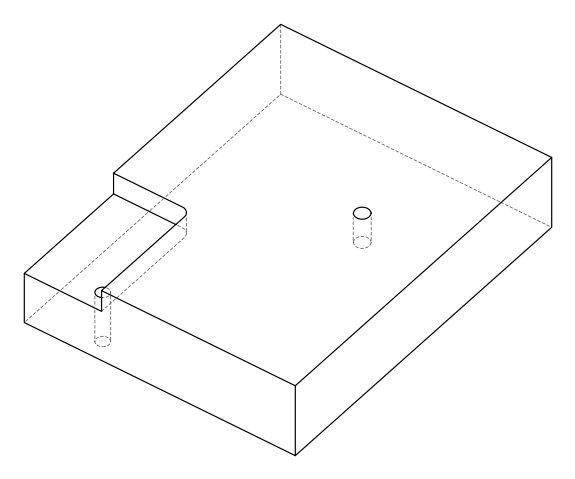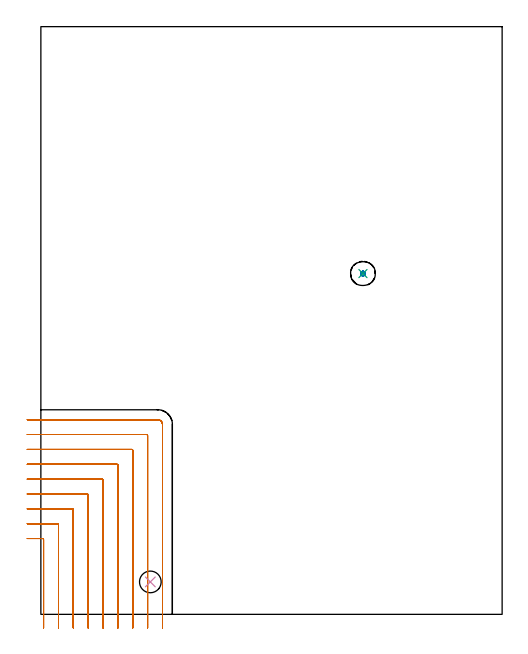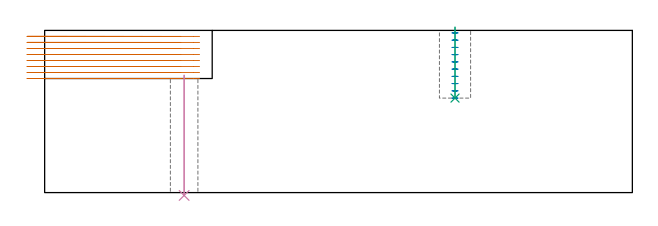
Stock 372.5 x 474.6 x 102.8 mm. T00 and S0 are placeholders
(PLAN: 4 operations, 2 tool changes, 29.5 min)
(1 MILL_CORNER_NOTCH_RECTANGULAR | CORNER_NOTCH_RECTANGULAR | NXT0201_012 | Follow Part, ap 4, ae 75% | 28.28 min | 534206 mm3)
(2 MILL_BLIND_HOLE_FROM_SOLID_MATERIAL | STEP1POCKET | NXT0201_012 | Spiral | 0.73 min | 13184 mm3)
(3 BORE_BLIND_HOLE | STEP1POCKET | UGT0332_076 | 0.18 min | 0 mm3)
(4 INDEXABLE_INSERT_DRILL_THROUGH_HOLE_FROM_SOLID | STEP1HOLE | NXT0302_006 | 0.31 min | 17357 mm3)
(TOOL NXT0201_012 | ENDMILL 16mm [2P460-1600-NA 1630] | D16 FL38 Z6)
(TOOL UGT0332_076 | 19.75 mm Rough Boring Bar | D19.75)
(TOOL NXT0302_006 | Index. Insert Drill 17.5mm [880-D1750L25-05] | D17.5 PA176 FL88 Z2)
(OP 1 MILL_CORNER_NOTCH_RECTANGULAR)
G17 G21 G94 G90
T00 M6
G54
G17 G0 G90 X2.2 Y-11. S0 M3
G43 Z112.8 H1
Z98.987
G94 G1 Y-8. F250.
Y60.407 F500.
G3 X1.407 Y61.2 R0.8
G1 X-8.
X-11. F250.
G0 Z112.8
X14.2 Y-11.
Z98.987
G1 Y-8.
Y72.407 F500.
G3 X13.407 Y73.2 R0.8
G1 X-8.
X-11. F250.
G0 Z112.8
X26.2 Y-11.
Z98.987
G1 Y-8.
Y84.407 F500.
G3 X25.407 Y85.2 R0.8
G1 X-8.
X-11. F250.
G0 Z112.8
X38.2 Y-11.
Z98.987
G1 Y-8.
Y96.406 F500.
G3 X37.406 Y97.2 R0.8
G1 X-8.
X-11. F250.
G0 Z112.8
X50.2 Y-11.
Z98.987
G1 Y-8.
Y108.406 F500.
G3 X49.406 Y109.2 R0.8
G1 X-8.
X-11. F250.
G0 Z112.8
X62.2 Y-11.
Z98.987
G1 Y-8.
Y120.405 F500.
G3 X61.405 Y121.2 R0.8
G1 X-8.
X-11. F250.
G0 Z112.8
X74.2 Y-11.
Z98.987
G1 Y-8.
Y132.405 F500.
G3 X73.405 Y133.2 R0.8
G1 X-8.
X-11. F250.
G0 Z112.8
X86.2 Y-11.
Z98.987
G1 Y-8.
Y144.405 F500.
G3 X85.405 Y145.2 R0.8
G1 X-8.
X-11. F250.
G0 Z112.8
X98.2 Y-11.
Z98.987
G1 Y-8.
Y153.4 F500.
G3 X94.4 Y157.2 R3.8
G1 X-8.
X-11. F250.
G0 Z112.8
X2.2 Y-11.
Z95.175
G1 Y-8.
Y60.407 F500.
G3 X1.407 Y61.2 R0.8
G1 X-8.
X-11. F250.
G0 Z112.8
X14.2 Y-11.
Z95.175
G1 Y-8.
Y72.407 F500.
G3 X13.407 Y73.2 R0.8
G1 X-8.
X-11. F250.
G0 Z112.8
X26.2 Y-11.
Z95.175
G1 Y-8.
Y84.407 F500.
G3 X25.407 Y85.2 R0.8
G1 X-8.
X-11. F250.
G0 Z112.8
X38.2 Y-11.
Z95.175
G1 Y-8.
Y96.406 F500.
G3 X37.406 Y97.2 R0.8
G1 X-8.
X-11. F250.
G0 Z112.8
X50.2 Y-11.
Z95.175
G1 Y-8.
Y108.406 F500.
G3 X49.406 Y109.2 R0.8
G1 X-8.
X-11. F250.
G0 Z112.8
X62.2 Y-11.
Z95.175
G1 Y-8.
Y120.405 F500.
G3 X61.405 Y121.2 R0.8
G1 X-8.
X-11. F250.
G0 Z112.8
X74.2 Y-11.
Z95.175
G1 Y-8.
Y132.405 F500.
G3 X73.405 Y133.2 R0.8
G1 X-8.
X-11. F250.
G0 Z112.8
X86.2 Y-11.
Z95.175
G1 Y-8.
Y144.405 F500.
G3 X85.405 Y145.2 R0.8
G1 X-8.
X-11. F250.
G0 Z112.8
X98.2 Y-11.
Z95.175
G1 Y-8.
Y153.4 F500.
G3 X94.4 Y157.2 R3.8
G1 X-8.
X-11. F250.
G0 Z112.8
X2.2 Y-11.
Z91.362
G1 Y-8.
Y60.407 F500.
G3 X1.407 Y61.2 R0.8
G1 X-8.
X-11. F250.
G0 Z112.8
X14.2 Y-11.
Z91.362
G1 Y-8.
Y72.407 F500.
G3 X13.407 Y73.2 R0.8
G1 X-8.
X-11. F250.
G0 Z112.8
X26.2 Y-11.
Z91.362
G1 Y-8.
Y84.407 F500.
G3 X25.407 Y85.2 R0.8
G1 X-8.
X-11. F250.
G0 Z112.8
X38.2 Y-11.
Z91.362
G1 Y-8.
Y96.406 F500.
G3 X37.406 Y97.2 R0.8
G1 X-8.
X-11. F250.
G0 Z112.8
X50.2 Y-11.
Z91.362
G1 Y-8.
Y108.406 F500.
G3 X49.406 Y109.2 R0.8
G1 X-8.
X-11. F250.
G0 Z112.8
X62.2 Y-11.
Z91.362
G1 Y-8.
Y120.405 F500.
G3 X61.405 Y121.2 R0.8
G1 X-8.
X-11. F250.
G0 Z112.8
X74.2 Y-11.
Z91.362
G1 Y-8.
Y132.405 F500.
G3 X73.405 Y133.2 R0.8
G1 X-8.
X-11. F250.
G0 Z112.8
X86.2 Y-11.
Z91.362
G1 Y-8.
Y144.405 F500.
G3 X85.405 Y145.2 R0.8
G1 X-8.
X-11. F250.
G0 Z112.8
X98.2 Y-11.
Z91.362
G1 Y-8.
Y153.4 F500.
G3 X94.4 Y157.2 R3.8
G1 X-8.
X-11. F250.
G0 Z112.8
X2.2 Y-11.
Z87.55
G1 Y-8.
Y60.407 F500.
G3 X1.407 Y61.2 R0.8
G1 X-8.
X-11. F250.
G0 Z112.8
X14.2 Y-11.
Z87.55
G1 Y-8.
Y72.407 F500.
G3 X13.407 Y73.2 R0.8
G1 X-8.
X-11. F250.
G0 Z112.8
X26.2 Y-11.
Z87.55
G1 Y-8.
Y84.407 F500.
G3 X25.407 Y85.2 R0.8
G1 X-8.
X-11. F250.
G0 Z112.8
X38.2 Y-11.
Z87.55
G1 Y-8.
Y96.406 F500.
G3 X37.406 Y97.2 R0.8
G1 X-8.
X-11. F250.
G0 Z112.8
X50.2 Y-11.
Z87.55
G1 Y-8.
Y108.406 F500.
G3 X49.406 Y109.2 R0.8
G1 X-8.
X-11. F250.
G0 Z112.8
X62.2 Y-11.
Z87.55
G1 Y-8.
Y120.405 F500.
G3 X61.405 Y121.2 R0.8
G1 X-8.
X-11. F250.
G0 Z112.8
X74.2 Y-11.
Z87.55
G1 Y-8.
Y132.405 F500.
G3 X73.405 Y133.2 R0.8
G1 X-8.
X-11. F250.
G0 Z112.8
X86.2 Y-11.
Z87.55
G1 Y-8.
Y144.405 F500.
G3 X85.405 Y145.2 R0.8
G1 X-8.
X-11. F250.
G0 Z112.8
X98.2 Y-11.
Z87.55
G1 Y-8.
Y153.4 F500.
G3 X94.4 Y157.2 R3.8
G1 X-8.
X-11. F250.
G0 Z112.8
X2.2 Y-11.
Z83.737
G1 Y-8.
Y60.407 F500.
G3 X1.407 Y61.2 R0.8
G1 X-8.
X-11. F250.
G0 Z112.8
X14.2 Y-11.
Z83.737
G1 Y-8.
Y72.407 F500.
G3 X13.407 Y73.2 R0.8
G1 X-8.
X-11. F250.
G0 Z112.8
X26.2 Y-11.
Z83.737
G1 Y-8.
Y84.407 F500.
G3 X25.407 Y85.2 R0.8
G1 X-8.
X-11. F250.
G0 Z112.8
X38.2 Y-11.
Z83.737
G1 Y-8.
Y96.406 F500.
G3 X37.406 Y97.2 R0.8
G1 X-8.
X-11. F250.
G0 Z112.8
X50.2 Y-11.
Z83.737
G1 Y-8.
Y108.406 F500.
G3 X49.406 Y109.2 R0.8
G1 X-8.
X-11. F250.
G0 Z112.8
X62.2 Y-11.
Z83.737
G1 Y-8.
Y120.405 F500.
G3 X61.405 Y121.2 R0.8
G1 X-8.
X-11. F250.
G0 Z112.8
X74.2 Y-11.
Z83.737
G1 Y-8.
Y132.405 F500.
G3 X73.405 Y133.2 R0.8
G1 X-8.
X-11. F250.
G0 Z112.8
X86.2 Y-11.
Z83.737
G1 Y-8.
Y144.405 F500.
G3 X85.405 Y145.2 R0.8
G1 X-8.
X-11. F250.
G0 Z112.8
X98.2 Y-11.
Z83.737
G1 Y-8.
Y153.4 F500.
G3 X94.4 Y157.2 R3.8
G1 X-8.
X-11. F250.
G0 Z112.8
X2.2 Y-11.
Z79.925
G1 Y-8.
Y60.407 F500.
G3 X1.407 Y61.2 R0.8
G1 X-8.
X-11. F250.
G0 Z112.8
X14.2 Y-11.
Z79.925
G1 Y-8.
Y72.407 F500.
G3 X13.407 Y73.2 R0.8
G1 X-8.
X-11. F250.
G0 Z112.8
X26.2 Y-11.
Z79.925
G1 Y-8.
Y84.407 F500.
G3 X25.407 Y85.2 R0.8
G1 X-8.
X-11. F250.
G0 Z112.8
X38.2 Y-11.
Z79.925
G1 Y-8.
Y96.406 F500.
G3 X37.406 Y97.2 R0.8
G1 X-8.
X-11. F250.
G0 Z112.8
X50.2 Y-11.
Z79.925
G1 Y-8.
Y108.406 F500.
G3 X49.406 Y109.2 R0.8
G1 X-8.
X-11. F250.
G0 Z112.8
X62.2 Y-11.
Z79.925
G1 Y-8.
Y120.405 F500.
G3 X61.405 Y121.2 R0.8
G1 X-8.
X-11. F250.
G0 Z112.8
X74.2 Y-11.
Z79.925
G1 Y-8.
Y132.405 F500.
G3 X73.405 Y133.2 R0.8
G1 X-8.
X-11. F250.
G0 Z112.8
X86.2 Y-11.
Z79.925
G1 Y-8.
Y144.405 F500.
G3 X85.405 Y145.2 R0.8
G1 X-8.
X-11. F250.
G0 Z112.8
X98.2 Y-11.
Z79.925
G1 Y-8.
Y153.4 F500.
G3 X94.4 Y157.2 R3.8
G1 X-8.
X-11. F250.
G0 Z112.8
X2.2 Y-11.
Z76.112
G1 Y-8.
Y60.407 F500.
G3 X1.407 Y61.2 R0.8
G1 X-8.
X-11. F250.
G0 Z112.8
X14.2 Y-11.
Z76.112
G1 Y-8.
Y72.407 F500.
G3 X13.407 Y73.2 R0.8
G1 X-8.
X-11. F250.
G0 Z112.8
X26.2 Y-11.
Z76.112
G1 Y-8.
Y84.407 F500.
G3 X25.407 Y85.2 R0.8
G1 X-8.
X-11. F250.
G0 Z112.8
X38.2 Y-11.
Z76.112
G1 Y-8.
Y96.406 F500.
G3 X37.406 Y97.2 R0.8
G1 X-8.
X-11. F250.
G0 Z112.8
X50.2 Y-11.
Z76.112
G1 Y-8.
Y108.406 F500.
G3 X49.406 Y109.2 R0.8
G1 X-8.
X-11. F250.
G0 Z112.8
X62.2 Y-11.
Z76.112
G1 Y-8.
Y120.405 F500.
G3 X61.405 Y121.2 R0.8
G1 X-8.
X-11. F250.
G0 Z112.8
X74.2 Y-11.
Z76.112
G1 Y-8.
Y132.405 F500.
G3 X73.405 Y133.2 R0.8
G1 X-8.
X-11. F250.
G0 Z112.8
X86.2 Y-11.
Z76.112
G1 Y-8.
Y144.405 F500.
G3 X85.405 Y145.2 R0.8
G1 X-8.
X-11. F250.
G0 Z112.8
X98.2 Y-11.
Z76.112
G1 Y-8.
Y153.4 F500.
G3 X94.4 Y157.2 R3.8
G1 X-8.
X-11. F250.
G0 Z112.8
X2.2 Y-11.
Z72.3
G1 Y-8.
Y60.407 F500.
G3 X1.407 Y61.2 R0.8
G1 X-8.
X-11. F250.
G0 Z112.8
X14.2 Y-11.
Z72.3
G1 Y-8.
Y72.407 F500.
G3 X13.407 Y73.2 R0.8
G1 X-8.
X-11. F250.
G0 Z112.8
X26.2 Y-11.
Z72.3
G1 Y-8.
Y84.407 F500.
G3 X25.407 Y85.2 R0.8
G1 X-8.
X-11. F250.
G0 Z112.8
X38.2 Y-11.
Z72.3
G1 Y-8.
Y96.406 F500.
G3 X37.406 Y97.2 R0.8
G1 X-8.
X-11. F250.
G0 Z112.8
X50.2 Y-11.
Z72.3
G1 Y-8.
Y108.406 F500.
G3 X49.406 Y109.2 R0.8
G1 X-8.
X-11. F250.
G0 Z112.8
X62.2 Y-11.
Z72.3
G1 Y-8.
Y120.405 F500.
G3 X61.405 Y121.2 R0.8
G1 X-8.
X-11. F250.
G0 Z112.8
X74.2 Y-11.
Z72.3
G1 Y-8.
Y132.405 F500.
G3 X73.405 Y133.2 R0.8
G1 X-8.
X-11. F250.
G0 Z112.8
X86.2 Y-11.
Z72.3
G1 Y-8.
Y144.405 F500.
G3 X85.405 Y145.2 R0.8
G1 X-8.
X-11. F250.
G0 Z112.8
X98.2 Y-11.
Z72.3
G1 Y-8.
Y153.4 F500.
G3 X94.4 Y157.2 R3.8
G1 X-8.
X-11. F250.
G0 Z112.8
M5
M2
(OP 2 MILL_BLIND_HOLE_FROM_SOLID_MATERIAL)
G17 G21 G94 G90
T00 M6
G54
G17 G0 G90 X260.1 Y275.2 S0 M3
G43 Z112.8 H1
Z101.21
G94 G3 X261.05 Y276.15 R0.95 F250.
X260.1 Y277.1 R0.95
X258.2 Y275.2 R1.9
X260.1 Y277.1 R-1.9
X259.15 Y276.15 R0.95
X260.1 Y275.2 R0.95
G0 Z96.62
G3 X261.05 Y276.15 R0.95
X260.1 Y277.1 R0.95
X258.2 Y275.2 R1.9
X260.1 Y277.1 R-1.9
X259.15 Y276.15 R0.95
X260.1 Y275.2 R0.95
G0 Z92.03
G3 X261.05 Y276.15 R0.95
X260.1 Y277.1 R0.95
X258.2 Y275.2 R1.9
X260.1 Y277.1 R-1.9
X259.15 Y276.15 R0.95
X260.1 Y275.2 R0.95
G0 Z87.44
G3 X261.05 Y276.15 R0.95
X260.1 Y277.1 R0.95
X258.2 Y275.2 R1.9
X260.1 Y277.1 R-1.9
X259.15 Y276.15 R0.95
X260.1 Y275.2 R0.95
G0 Z82.85
G3 X261.05 Y276.15 R0.95
X260.1 Y277.1 R0.95
X258.2 Y275.2 R1.9
X260.1 Y277.1 R-1.9
X259.15 Y276.15 R0.95
X260.1 Y275.2 R0.95
G0 Z78.26
G3 X261.05 Y276.15 R0.95
X260.1 Y277.1 R0.95
X258.2 Y275.2 R1.9
X260.1 Y277.1 R-1.9
X259.15 Y276.15 R0.95
X260.1 Y275.2 R0.95
G0 Z73.67
G3 X261.05 Y276.15 R0.95
X260.1 Y277.1 R0.95
X258.2 Y275.2 R1.9
X260.1 Y277.1 R-1.9
X259.15 Y276.15 R0.95
X260.1 Y275.2 R0.95
G0 Z69.08
G3 X261.05 Y276.15 R0.95
X260.1 Y277.1 R0.95
X258.2 Y275.2 R1.9
X260.1 Y277.1 R-1.9
X259.15 Y276.15 R0.95
X260.1 Y275.2 R0.95
G0 Z64.49
G3 X261.05 Y276.15 R0.95
X260.1 Y277.1 R0.95
X258.2 Y275.2 R1.9
X260.1 Y277.1 R-1.9
X259.15 Y276.15 R0.95
X260.1 Y275.2 R0.95
G0 Z59.9
G3 X261.05 Y276.15 R0.95
X260.1 Y277.1 R0.95
X258.2 Y275.2 R1.9
X260.1 Y277.1 R-1.9
X259.15 Y276.15 R0.95
X260.1 Y275.2 R0.95
G0 Z112.8
M5
M2
(OP 3 BORE_BLIND_HOLE)
G17 G21 G94 G90
T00 M6
G54
G17 G0 G90 X260.1 Y275.2 S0 M3
G43 Z112.8 H0
G94 G85 G98 Z59.9 F250. R104.8
G80
M5
M2
(OP 4 INDEXABLE_INSERT_DRILL_THROUGH_HOLE_FROM_SOLID)
G17 G21 G94 G90
T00 M6
G54
G17 G0 G90 X88.4 Y26.2 S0 M3
G43 Z112.8 H1
G94 G81 G98 Z-1.806 F250. R74.3
G80
M5
M2
